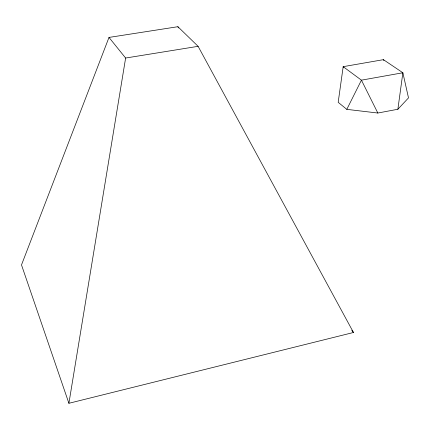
<?xml version="1.0" encoding="UTF-8"?>
<svg xmlns="http://www.w3.org/2000/svg" width="430" height="430" viewBox="0 0 430 430"><rect width="100%" height="100%" fill="white"/><g stroke="black" fill="none" stroke-linecap="round" stroke-linejoin="round"><path stroke-width="0.64" d="M397.874 109.252L402.872 72.761L383.436 59.668L343.178 66.666L338.184 102.324L346.811 109.36L377.836 113.031L397.874 109.252L408.5 97.889L402.872 72.761L361.431 80.163L343.178 66.666L343.468 67.714M68.902 403.292L125.624 58.034L108.994 37.421L177.886 26.708L198.101 46.322L353.476 332.487L68.902 403.292L21.5 264.928L108.994 37.421M346.811 109.36L361.431 80.163L377.836 113.031M125.624 58.034L198.101 46.322M351.778 330.412L353.476 332.487M383.436 59.668L383.925 60.657M177.886 26.708L178.407 27.945"/></g></svg>
